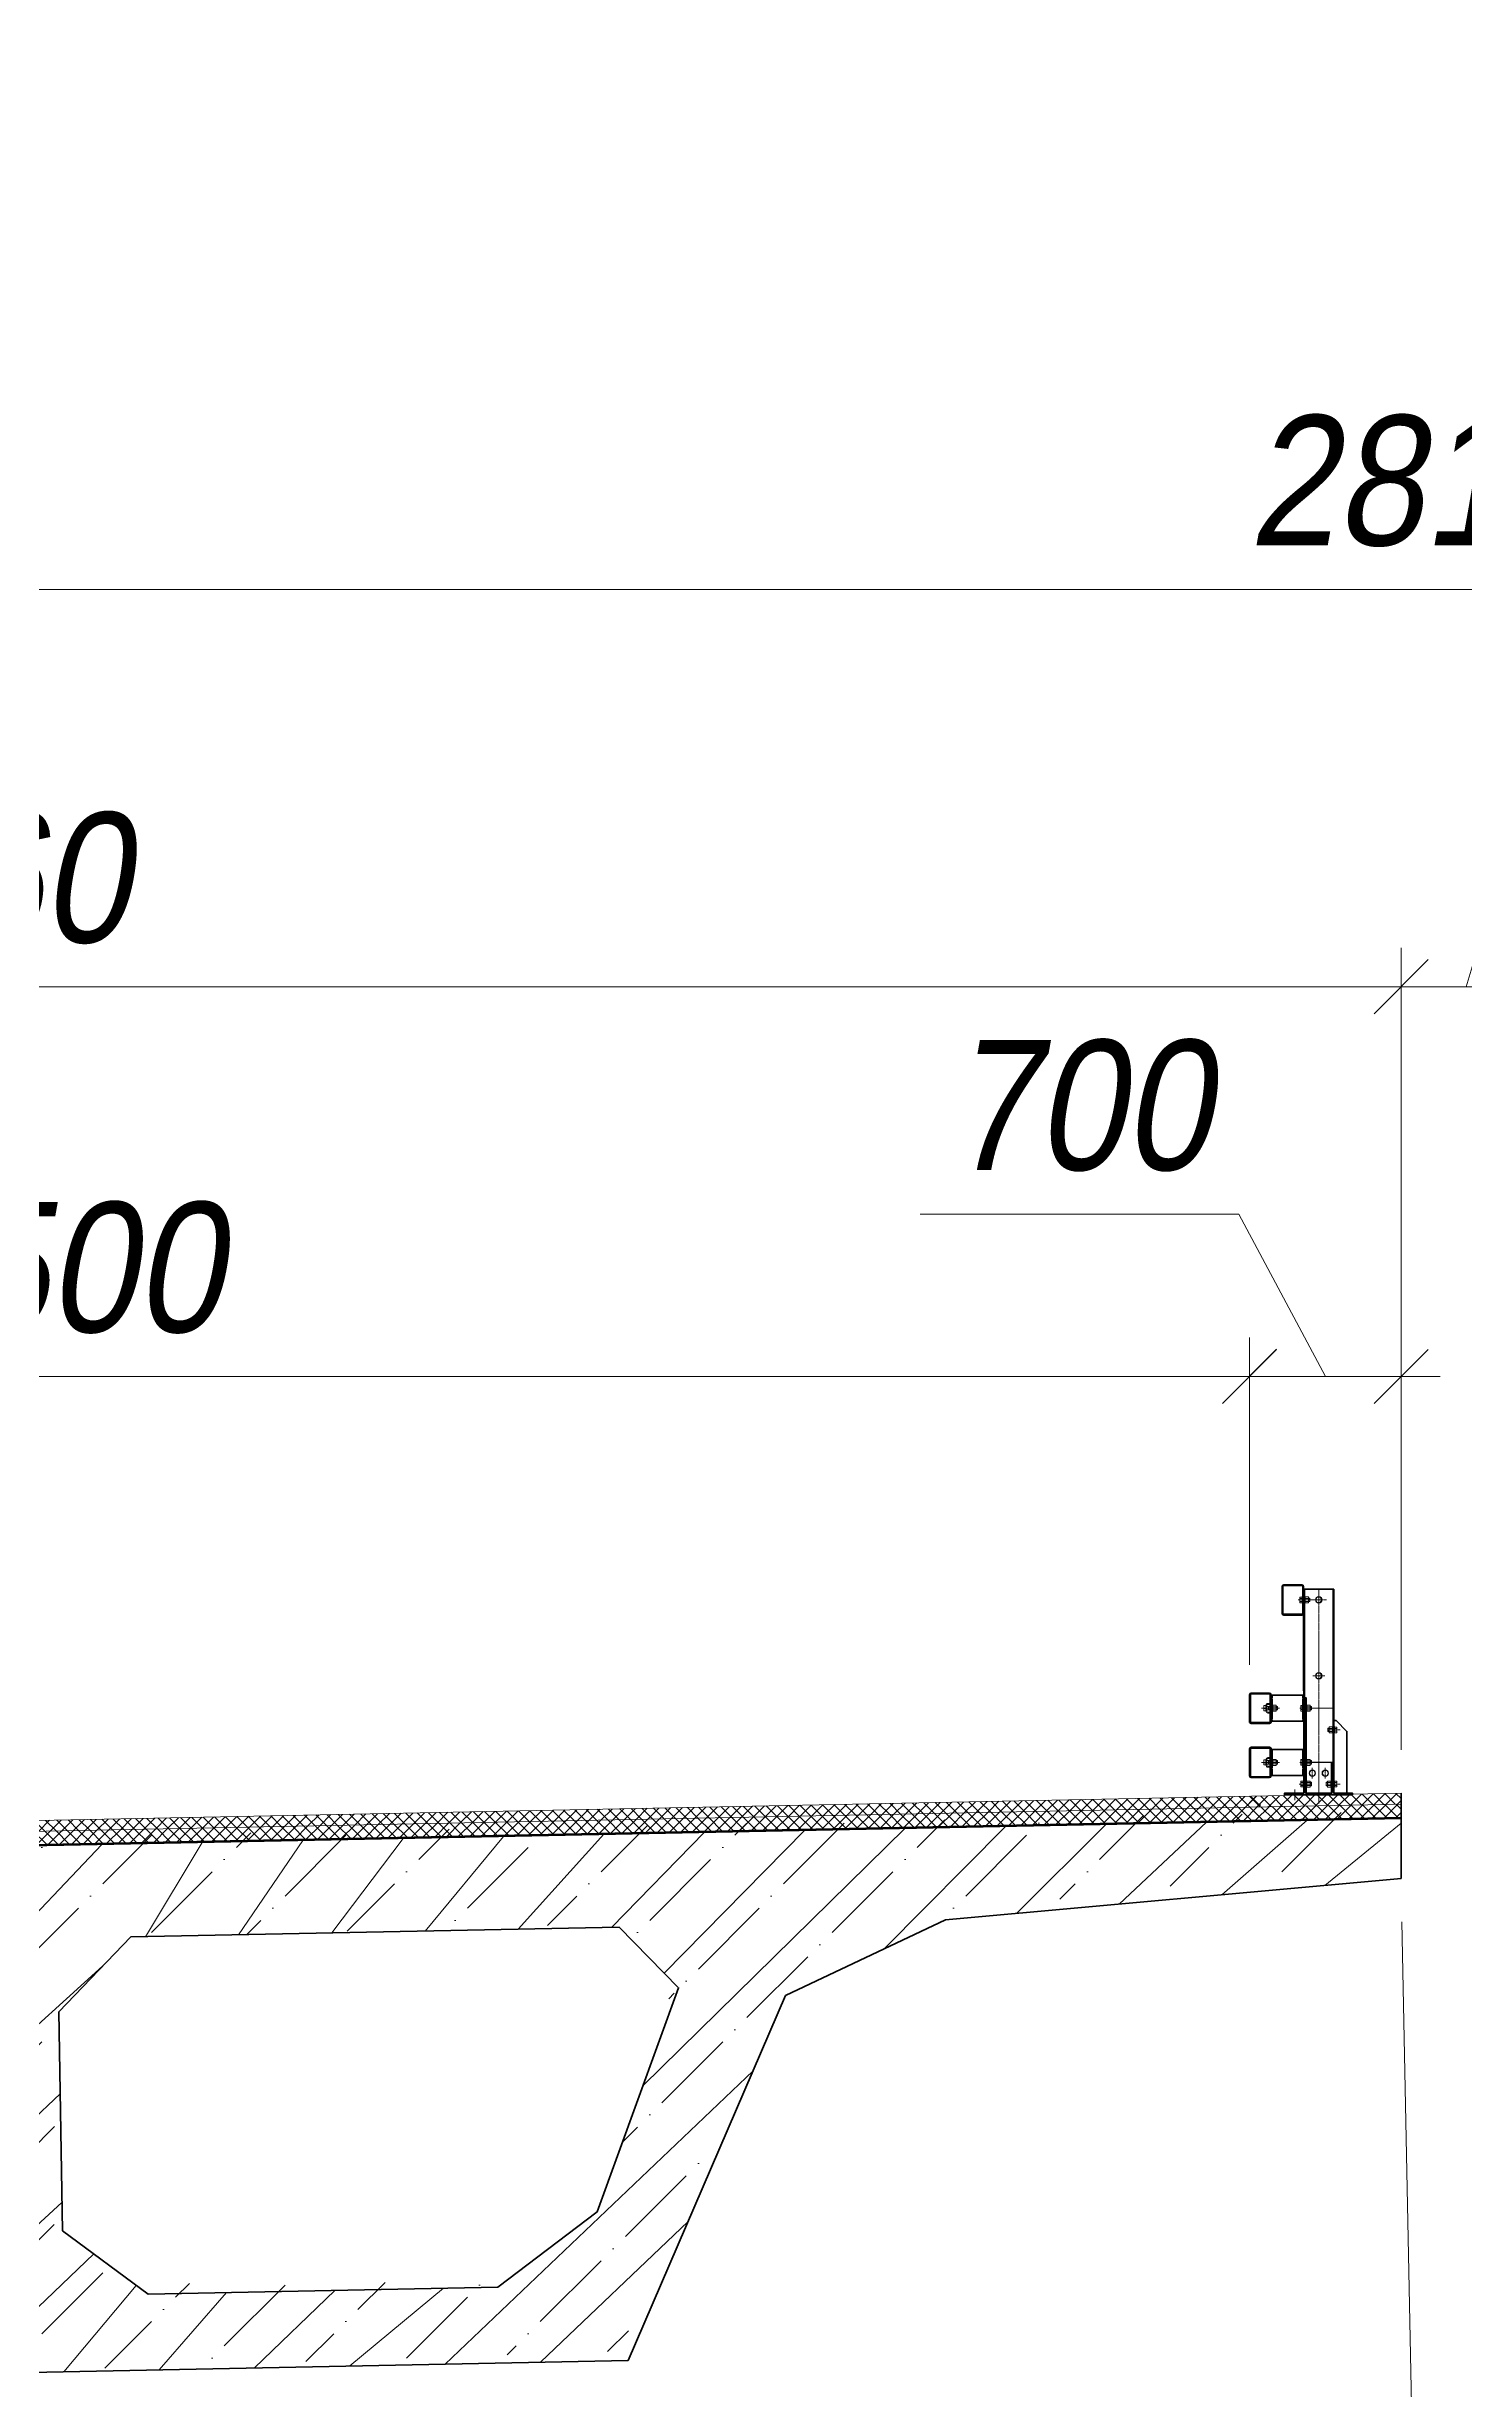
# Model space of a CAD drawing. Header units: millimetres. Extents: x 1864 to 10174863, y -4887456 to 5366151.
# Drawn here: x 9286587 to 9293131, y 374473 to 385284 of the extents above; entities that cross this region are included whole.
import ezdxf
from ezdxf.enums import TextEntityAlignment as Align

# ---------------------------------------------------------------- set-up
doc = ezdxf.new("R2018")
doc.units = ezdxf.units.MM
for name, pattern in [('DASHED', [7, 5, -2, 0]), ('HIDDEN2', [4.762499999999999, 3.175, -1.5875]), ('JIS_08_11', [12.799999999999999, 11, -0.6, 0.6, -0.6])]:
    doc.linetypes.add(name, pattern=pattern)
for name, color, linetype, lineweight in [('!OIS-M-bolt', 150, 'Continuous', 20), ('!OIS-M-kontur', 40, 'Continuous', 40), ('!OIS-M-nevidim', 210, 'HIDDEN2', 25), ('!OIS-M-osi', 100, 'JIS_08_11', 20), ('!OIS-M-tonk', 160, 'Continuous', 30), ('S-BETN', 2, 'Continuous', 40), ('S-DRGO', 21, 'Continuous', 20), ('S-SECT-PATT', 105, 'Continuous', 15), ('S-VOTV-NVEL', 1, 'DASHED', 20), ('T-DIMS', 3, 'Continuous', 30), ('T-SECT', 6, 'Continuous', 30), ('Штриховка', 2, 'Continuous', 5)]:
    doc.layers.add(name, color=color, linetype=linetype, lineweight=lineweight)
doc.styles.get("Standard").update_dxf_attribs({"font": 'arial.ttf'})
doc.styles.add('TM', font='mipgost.shx', dxfattribs={"width": 0.9, "oblique": 10})
doc.dimstyles.new('TM', dxfattribs={"dimscale": 0, "dimtxt": 3, "dimasz": 1.25, "dimexe": 0.9, "dimexo": 1, "dimgap": 1, "dimtad": 1, "dimdec": 0, "dimdsep": 46, "dimtxsty": 'TM', "dimblk1": 'OBLIQUE', "dimblk2": 'OBLIQUE', "dimsah": 1, "dimcen": 3, "dimdle": 0.9, "dimclrt": 7, "dimadec": 0, "dimazin": 0, "dimtfac": 1, "dimtdec": 0, "dimtmove": 1, "dimatfit": 2, "dimldrblk": 'NONE', "dimfxl": 1, "dimtfill": 1, "dimtolj": 1, "dimlwd": 15, "dimlwe": 15, "dimarcsym": 0})
pattern_1 = [(135, (9366934.638311371, 397877.9582983251), (26.51650429449553, 26.51650429449553), []), (45.00000000000001, (9366934.638311371, 397877.9582983251), (26.51650429449553, -26.51650429449553), [])]

# ---------------------------------------------------------------- blocks, each defined once
blk = doc.blocks.new('tu5262_010_M16_BW_P')
at = {"color": 0, "linetype": 'ByBlock', "lineweight": -2}
blk.add_lwpolyline([(6.928203230275503, -12), (13.85640646055102, -3.4e-15), (6.928203230275514, 11.99999999999999), (-6.928203230275497, 12), (-13.85640646055102, 1.74e-14), (-6.928203230275527, -11.99999999999999)], close=True, dxfattribs=at)
blk.add_circle((0, 0), 15, dxfattribs=at)
blk = doc.blocks.new('tu5262_010_M16_NW_S')
at = {"layer": '!OIS-M-nevidim'}
for p, q in [((17.79999999999995, 5.999999999999999), (24, 5.999999999999997)), ((17.79999999999995, -6), (24, -6.000000000000001))]:
    blk.add_line(p, q, dxfattribs=at)
at = {"color": 0, "linetype": 'ByBlock', "lineweight": -2, "ltscale": 0.2}
for p, q in [((3, 6.928203230275506), (17.8, 6.928203230275503)), ((2.999999999999999, -6.928203230275506), (17.8, -6.928203230275508))]:
    blk.add_line(p, q, dxfattribs=at)
for points in [[(9e-16, 15), (3, 15), (2.999999999999999, -15), (-9e-16, -15)], [(3, 13.85640646055102), (17.8, 13.85640646055101), (17.8, -13.85640646055101), (2.999999999999999, -13.85640646055102)], [(17.79999999999995, 7.999999999999999), (24, 7.999999999999997), (24, -8.000000000000002), (17.79999999999995, -8.000000000000002)]]:
    blk.add_lwpolyline(points, dxfattribs=at)
blk = doc.blocks.new('tu5262_010_M16_BW_S')
at = {"color": 0, "linetype": 'ByBlock', "lineweight": -2}
for p, q in [((-2.999999999999998, 6.54999999999999), (-13, 6.549999999999807)), ((-3.000000000000001, -6.550000000000003), (-13, -6.550000000000181))]:
    blk.add_line(p, q, dxfattribs=at)
for points in [[(-2.999999999999996, 13.1), (-12.99999999999999, 13.09999999999982), (-13, -13.10000000000017), (-3.000000000000003, -13.1)], [(9e-16, 15), (-2.999999999999999, 15), (-3, -15), (-9e-16, -15)]]:
    blk.add_lwpolyline(points, dxfattribs=at)
blk = doc.blocks.new('tu5262_010_СК')
at = {"layer": '!OIS-M-bolt'}
for p, q in [((-6e-16, 5.999999999998328), (12.5, 5.999999999994737)), ((12.49999999999727, -8.000000000005262), (12.5, 7.999999999994737)), ((-7e-16, -6.000000000001672), (12.49999999999727, -6.000000000005263))]:
    blk.add_line(p, q, dxfattribs=at)
at = {"layer": '!OIS-M-bolt', "flags": 128}
for points in [[(-4e-16, 8.000000000000039), (20.49999999999888, 7.999999999998453)], [(24.4999999999991, 12), (34.50000000000091, 12), (34.50000000000091, -12), (24.49999999999818, -12)], [(20.49999999999836, -8.000000000001545), (4e-16, -7.999999999999959)]]:
    blk.add_lwpolyline(points, dxfattribs=at)
blk.add_lwpolyline([(6.499999999997256, -17.99999999999789), (6.499999999997256, -21.99999999999789), (15.4999999999982, -21.99999999999789, 0.4142135623730857), (24.4999999999982, -12.99999999999819), (24.49999999999905, 12.99999999999819, 0.4142135623731045), (15.49999999999904, 21.99999999999848), (6.499999999999983, 21.99999999999847), (6.499999999999983, 17.99999999999847), (15.49999999999904, 17.99999999999847, -0.4142135623731045), (20.49999999999904, 12.99999999999831), (20.4999999999982, -12.99999999999805, -0.4142135623730857), (15.49999999999819, -17.99999999999789)], format="xyb", close=True, dxfattribs=at)
at = {"layer": '!OIS-M-osi'}
blk.add_line((44.5000000000009, 0), (-37.99999999999908, 0), dxfattribs=at)
at = {"layer": '!OIS-M-tonk'}
blk.add_line((34.50000000000091, 0), (24.49999999999864, 3.233e-13), dxfattribs=at)
blk = doc.blocks.new('11МО-500кдж')
at = {"layer": '!OIS-M-nevidim'}
for p, q in [((75, 460), (75, 340)), ((215, 460), (215, 340)), ((75, 210), (75, 90)), ((215, 210), (215, 90))]:
    blk.add_line(p, q, dxfattribs=at)
at = {"layer": '!OIS-M-osi'}
for p, q in [((-35, 900), (96.00000000186265, 900)), ((-70, 400), (74, 400)), ((-70, 271.8854827484465), (-70, 328.114513259352)), ((-98.11451271112313, 299.9999994435202), (-41.88548220018856, 299.9999994435202)), ((-30, 125), (-30, 75.00000000000001)), ((30, 125), (30, 75.00000000000001)), ((-98.11451271112313, 49.99999944352021), (-41.88548220018856, 49.99999944352021)), ((111, 25), (111, -25))]:
    blk.add_line(p, q, dxfattribs=at)
for points in [[(0, 950), (0, -39.50989323192334)], [(27.00000000093132, 550), (-27.00000000093132, 550)], [(88.00000000186265, 400), (34, 400)], [(88.00000000186265, 150), (34, 150)], [(91.00000000186265, 49.99999944353475), (34, 49.99999944353475)]]:
    blk.add_lwpolyline(points, dxfattribs=at)
at = {"layer": '!OIS-M-tonk'}
blk.add_lwpolyline([(-58, 150), (58, 150)], dxfattribs=at)
for p, q in [((70, 950), (-70, 950)), ((-70, 950), (-70, 8)), ((-66, 950), (-66, 13)), ((66, 950), (66, 8)), ((70, 8), (70, 950))]:
    blk.add_line(p, q)
for points in [[(162, 830), (78, 830, -0.4142135623730951), (70, 838), (70, 962, -0.4142135623730951), (78, 970), (162, 970, -0.4142135623730951), (170, 962), (170, 838, -0.4142135623730951)], [(166, 838, -0.4142135623730951), (162, 834), (78, 834, -0.4142135623730951), (74, 838), (74, 962, -0.4142135623730951), (78, 966), (162, 966, -0.4142135623730951), (166, 962)], [(228, 330), (312, 330, 0.4142135623730951), (320, 338), (320, 462, 0.4142135623730951), (312, 470), (228, 470, 0.4142135623730951), (220, 462), (220, 338, 0.4142135623730951)], [(316, 338, -0.4142135623730951), (312, 334), (228, 334, -0.4142135623730951), (224, 338), (224, 462, -0.4142135623730951), (228, 466), (312, 466, -0.4142135623730951), (316, 462)], [(312, 80), (228, 80, -0.4142135623730951), (220, 88), (220, 212, -0.4142135623730951), (228, 220), (312, 220, -0.4142135623730951), (320, 212), (320, 88, -0.4142135623730951)], [(312, 84), (228, 84, -0.4142135623730951), (224, 88), (224, 212, -0.4142135623730951), (228, 216), (312, 216, -0.4142135623730951), (316, 212), (316, 88, -0.4142135623730951)]]:
    blk.add_lwpolyline(points, format="xyb", close=True)
for points in [[(158, 0), (63, 0, -0.4142135623730951), (58, 5), (58, 448), (66, 448), (66, 13, 0.4142135623730951), (71, 8), (158, 8), (158, 0)], [(-155, 0), (-63, 0, 0.4142135623730951), (-58, 5), (-58, 150), (-66, 150), (-66, 13, -0.4142135623730951), (-71, 8), (-155, 8), (-155, 0)]]:
    blk.add_lwpolyline(points, format="xyb")
for points in [[(70, 340), (220, 340), (220, 460), (70, 460)], [(70, 90), (220, 90), (220, 210), (70, 210)]]:
    blk.add_lwpolyline(points, close=True)
for points in [[(-130, 8), (-130, 293), (-80, 343), (-80, 343), (-70, 343), (-70, 8), (-130, 8)], [(-58, 8), (-58, 0), (58, 0), (58, 8), (-58, 8), (-58, 0)]]:
    blk.add_lwpolyline(points)
at = {"layer": '!OIS-M-bolt', "extrusion": (0, 0, -1), "zscale": -0.9999999999999998}
for p in [(0, 900), (0, 550), (30, 100), (-30, 100)]:
    blk.add_blockref('tu5262_010_M16_BW_P', p, dxfattribs=at)
at = {"layer": '!OIS-M-bolt', "extrusion": (0, 0, -1), "xscale": -1, "zscale": -1, "rotation": 180}
for name, p in [('tu5262_010_M16_NW_S', (-66, 900)), ('tu5262_010_M16_BW_S', (-74, 900)), ('tu5262_010_M16_NW_S', (-58, 400)), ('tu5262_010_M16_BW_S', (-70, 400)), ('tu5262_010_M16_NW_S', (-215, 400)), ('tu5262_010_M16_NW_S', (-58, 150)), ('tu5262_010_M16_BW_S', (-70, 150)), ('tu5262_010_M16_NW_S', (-215, 150)), ('tu5262_010_M16_NW_S', (-58, 49.99999944353475)), ('tu5262_010_M16_BW_S', (-70, 49.99999944353475))]:
    blk.add_blockref(name, p, dxfattribs=at)
at = {"layer": '!OIS-M-bolt', "color": 0, "linetype": 'ByBlock', "extrusion": (0, 0, -1), "xscale": -1, "zscale": -1}
for p in [(-219.9999999976717, 400), (-219.9999999976717, 150)]:
    blk.add_blockref('tu5262_010_СК', p, dxfattribs=at)
at = {"layer": '!OIS-M-bolt', "extrusion": (0, 0, -1), "zscale": -1, "rotation": 180}
for name, p in [('tu5262_010_M16_BW_S', (70, 299.9999980038847)), ('tu5262_010_M16_NW_S', (66, 299.9999994435348)), ('tu5262_010_M16_BW_S', (70, 49.99999944353475)), ('tu5262_010_M16_NW_S', (58, 49.99999944353475))]:
    blk.add_blockref(name, p, dxfattribs=at)
blk = doc.blocks.new('_OBLIQUE')
at = {"color": 0, "linetype": 'ByBlock', "lineweight": -2}
blk.add_line((0.5000000000000001, 0.4999999999999999), (-0.5000000000000001, -0.4999999999999999), dxfattribs=at)
blk = doc.blocks.new('*D1042')
at = {"layer": 'Defpoints', "color": 0, "transparency": 16777216}
for p in [(9292140.047488198, 379147.4450267549), (9292140.047488198, 377615.5708079334), (9280640.032227501, 377358.4452552195)]:
    blk.add_point(p, dxfattribs=at)
at = {"layer": 'T-DIMS', "color": 0, "lineweight": 15, "transparency": 16777216}
for p, q in [((9280640.032227501, 377558.4452552195), (9280640.032227501, 379327.4450267549)), ((9292140.047488198, 377815.5708079334), (9292140.047488198, 379327.4450267549))]:
    blk.add_line(p, q, dxfattribs=at)
at = {"layer": 'T-DIMS', "color": 0, "linetype": 'Continuous', "lineweight": 15, "transparency": 16777216}
blk.add_line((9280460.032227501, 379147.4450267549), (9292320.047488198, 379147.4450267549), dxfattribs=at)
at = {"layer": 'T-DIMS', "color": 0, "lineweight": 15, "transparency": 16777216, "xscale": 250, "yscale": 250, "zscale": 250, "rotation": 180}
blk.add_blockref('_OBLIQUE', (9280640.032227501, 379147.4450267549), dxfattribs=at)
at = {"layer": 'T-DIMS', "color": 0, "lineweight": 15, "transparency": 16777216, "xscale": 250, "yscale": 250, "zscale": 250}
blk.add_blockref('_OBLIQUE', (9292140.047488198, 379147.4450267549), dxfattribs=at)
at = {"layer": 'T-DIMS', "color": 7, "transparency": 16777216, "insert": (9286390.03985785, 379647.4450267549), "char_height": 600, "attachment_point": 5, "style": 'TM', "bg_fill": 3, "box_fill_scale": 1.1, "bg_fill_color": 256, "bg_fill_true_color": 13158600, "bg_fill_transparency": 0}
blk.add_mtext('\\A1;11500', dxfattribs=at)
blk = doc.blocks.new('_None')
blk = doc.blocks.new('*D689')
at = {"layer": 'Defpoints', "color": 0, "transparency": 16777216}
for p in [(9292840.167440161, 379146.4452266689), (9292140.047488198, 377615.5708073374), (9292840.167440161, 377223.1763414736)]:
    blk.add_point(p, dxfattribs=at)
at = {"layer": 'T-DIMS', "color": 0, "linetype": 'Continuous', "lineweight": 15, "transparency": 16777216}
for p, q in [((9292090.047488198, 379896.0358217355), (9290619.579871202, 379896.0358217355)), ((9292490.10746418, 379146.4452266689), (9292090.047488198, 379896.0358217355)), ((9291960.047488198, 379146.4452266689), (9293020.167440161, 379146.4452266689))]:
    blk.add_line(p, q, dxfattribs=at)
at = {"layer": 'T-DIMS', "color": 0, "lineweight": 15, "transparency": 16777216}
for p, q in [((9292140.047488198, 377815.5708073374), (9292140.047488198, 379326.4452266689)), ((9292840.167440161, 377423.1763414736), (9292840.167440161, 379326.4452266689))]:
    blk.add_line(p, q, dxfattribs=at)
at = {"layer": 'T-DIMS', "color": 0, "lineweight": 15, "transparency": 16777216, "xscale": 250, "yscale": 250, "zscale": 250, "rotation": 180}
blk.add_blockref('_OBLIQUE', (9292140.047488198, 379146.4452266689), dxfattribs=at)
at = {"layer": 'T-DIMS', "color": 0, "lineweight": 15, "transparency": 16777216, "xscale": 250, "yscale": 250, "zscale": 250}
blk.add_blockref('_OBLIQUE', (9292840.167440161, 379146.4452266689), dxfattribs=at)
at = {"layer": 'T-DIMS', "color": 7, "transparency": 16777216, "insert": (9291354.813679699, 380396.0358217355), "char_height": 600, "attachment_point": 5, "style": 'TM', "bg_fill": 3, "box_fill_scale": 1.1, "bg_fill_color": 256, "bg_fill_true_color": 13158600, "bg_fill_transparency": 0}
blk.add_mtext('\\A1;700', dxfattribs=at)
blk = doc.blocks.new('*D690')
at = {"layer": 'Defpoints', "color": 0, "transparency": 16777216}
for p in [(9279080.030007824, 380946.0358217355), (9292840.167440161, 377290.3839896913), (9279080.030007824, 377105.1735928651)]:
    blk.add_point(p, dxfattribs=at)
at = {"layer": 'T-DIMS', "color": 0, "lineweight": 15, "transparency": 16777216}
for p, q in [((9279080.030007824, 377305.1735928651), (9279080.030007824, 381126.0358217355)), ((9292840.167440161, 377490.3839896913), (9292840.167440161, 381126.0358217355))]:
    blk.add_line(p, q, dxfattribs=at)
at = {"layer": 'T-DIMS', "color": 0, "linetype": 'Continuous', "lineweight": 15, "transparency": 16777216}
blk.add_line((9293020.167440161, 380946.0358217355), (9278900.030007824, 380946.0358217355), dxfattribs=at)
at = {"layer": 'T-DIMS', "color": 0, "lineweight": 15, "transparency": 16777216, "xscale": 250, "yscale": 250, "zscale": 250, "rotation": 180}
blk.add_blockref('_OBLIQUE', (9279080.030007824, 380946.0358217355), dxfattribs=at)
at = {"layer": 'T-DIMS', "color": 0, "lineweight": 15, "transparency": 16777216, "xscale": 250, "yscale": 250, "zscale": 250}
blk.add_blockref('_OBLIQUE', (9292840.167440161, 380946.0358217355), dxfattribs=at)
at = {"layer": 'T-DIMS', "color": 7, "transparency": 16777216, "insert": (9285960.098723993, 381446.0358217355), "char_height": 600, "attachment_point": 5, "style": 'TM', "bg_fill": 3, "box_fill_scale": 1.1, "bg_fill_color": 256, "bg_fill_true_color": 13158600, "bg_fill_transparency": 0}
blk.add_mtext('\\A1;13760', dxfattribs=at)
blk = doc.blocks.new('*D691')
at = {"layer": 'Defpoints', "color": 0, "transparency": 16777216}
for p in [(9289271.64723252, 374605.296790063), (9283772.347043738, 374495.3107824918), (9283831.499497866, 371537.6881780571)]:
    blk.add_point(p, dxfattribs=at)
at = {"layer": 'T-DIMS', "color": 0, "lineweight": 15, "transparency": 16777216}
for p, q in [((9289275.646432897, 374405.3367780697), (9289334.398966989, 371467.7101748344)), ((9283776.346244115, 374295.3507704985), (9283835.098778207, 371357.7241672631))]:
    blk.add_line(p, q, dxfattribs=at)
at = {"layer": 'T-DIMS', "color": 0, "linetype": 'Continuous', "lineweight": 15, "transparency": 16777216}
blk.add_line((9289510.763697442, 371651.2734659684), (9283651.535487073, 371534.088897717), dxfattribs=at)
at = {"layer": 'T-DIMS', "color": 0, "lineweight": 15, "transparency": 16777216, "xscale": 250, "yscale": 250, "zscale": 250}
for p, rotation in [((9289330.799686648, 371647.6741856283), 1.145762877704914), ((9283831.499497866, 371537.6881780571), 181.1457628777049)]:
    blk.add_blockref('_OBLIQUE', p, dxfattribs=dict(at, rotation=rotation))
at = {"layer": 'T-DIMS', "color": 7, "transparency": 16777216, "insert": (9286571.151591314, 372092.5812118258), "char_height": 600, "attachment_point": 5, "rotation": 1.145762877704919, "style": 'TM', "bg_fill": 3, "box_fill_scale": 1.1, "bg_fill_color": 256, "bg_fill_true_color": 13158600, "bg_fill_transparency": 0}
blk.add_mtext('\\A1;5500', dxfattribs=at)
blk = doc.blocks.new('*D701')
at = {"layer": 'Defpoints', "color": 0, "transparency": 16777216}
for p in [(9292840.047488196, 376830.1419931646), (9289271.647232518, 374605.296790063), (9292942.252202537, 371719.903228126)]:
    blk.add_point(p, dxfattribs=at)
at = {"layer": 'T-DIMS', "color": 0, "lineweight": 15, "transparency": 16777216}
for p, q in [((9292844.046686051, 376630.1819811208), (9292945.851480607, 371539.9392172867)), ((9289275.646430373, 374405.3367780193), (9289334.398926705, 371467.7102092891))]:
    blk.add_line(p, q, dxfattribs=at)
at = {"layer": 'T-DIMS', "color": 0, "linetype": 'Continuous', "lineweight": 15, "transparency": 16777216}
blk.add_line((9289150.835637795, 371644.0749420584), (9293122.216213375, 371723.502506196), dxfattribs=at)
at = {"layer": 'T-DIMS', "color": 0, "lineweight": 15, "transparency": 16777216, "xscale": 250, "yscale": 250, "zscale": 250}
for p, rotation in [((9292942.252202537, 371719.903228126), 1.145762154975978), ((9289330.799648635, 371647.6742201284), 181.145762154976)]:
    blk.add_blockref('_OBLIQUE', p, dxfattribs=dict(at, rotation=rotation))
at = {"layer": 'T-DIMS', "color": 7, "transparency": 16777216, "insert": (9291126.527930945, 372183.6887542364), "char_height": 600, "attachment_point": 5, "rotation": 1.1457621549759773, "style": 'TM', "bg_fill": 3, "box_fill_scale": 1.1, "bg_fill_color": 256, "bg_fill_true_color": 13158600, "bg_fill_transparency": 0}
blk.add_mtext('\\A1;3610', dxfattribs=at)
blk = doc.blocks.new('*D710')
at = {"layer": 'Defpoints', "color": 0, "transparency": 16777216}
for p in [(9293440.047488198, 380946.0358217355), (9292840.047488198, 380700.6474682089), (9293440.047488198, 380700.6474682089)]:
    blk.add_point(p, dxfattribs=at)
at = {"layer": 'T-DIMS', "color": 0, "linetype": 'Continuous', "lineweight": 15, "transparency": 16777216}
for p, q in [((9293140.047488198, 380946.0358217355), (9293374.047488198, 381726.0358217355)), ((9293374.047488198, 381726.0358217355), (9294844.515105193, 381726.0358217355)), ((9292660.047488198, 380946.0358217355), (9293620.047488198, 380946.0358217355))]:
    blk.add_line(p, q, dxfattribs=at)
at = {"layer": 'T-DIMS', "color": 0, "lineweight": 15, "transparency": 16777216}
for p, q in [((9292840.047488198, 380900.6474682089), (9292840.047488198, 381126.0358217355)), ((9293440.047488198, 380900.6474682089), (9293440.047488198, 381126.0358217355))]:
    blk.add_line(p, q, dxfattribs=at)
at = {"layer": 'T-DIMS', "color": 0, "lineweight": 15, "transparency": 16777216, "xscale": 250, "yscale": 250, "zscale": 250, "rotation": 180}
blk.add_blockref('_OBLIQUE', (9292840.047488198, 380946.0358217355), dxfattribs=at)
at = {"layer": 'T-DIMS', "color": 0, "lineweight": 15, "transparency": 16777216, "xscale": 250, "yscale": 250, "zscale": 250}
blk.add_blockref('_OBLIQUE', (9293440.047488198, 380946.0358217355), dxfattribs=at)
at = {"layer": 'T-DIMS', "color": 7, "transparency": 16777216, "insert": (9294109.281296697, 382226.0358217355), "char_height": 600, "attachment_point": 5, "style": 'TM', "bg_fill": 3, "box_fill_scale": 1.1, "bg_fill_color": 256, "bg_fill_true_color": 13158600, "bg_fill_transparency": 0}
blk.add_mtext('\\A1;600', dxfattribs=at)
blk = doc.blocks.new('*D711')
at = {"layer": 'Defpoints', "color": 0, "transparency": 16777216}
for p in [(9307200.047488198, 382779.3373043533), (9307200.047488198, 377409.425927877), (9279080.047488198, 377155.8647692795)]:
    blk.add_point(p, dxfattribs=at)
at = {"layer": 'T-DIMS', "color": 0, "lineweight": 15, "transparency": 16777216}
for p, q in [((9279080.047488198, 377355.8647692795), (9279080.047488198, 382959.3373043533)), ((9307200.047488198, 377609.425927877), (9307200.047488198, 382959.3373043533))]:
    blk.add_line(p, q, dxfattribs=at)
at = {"layer": 'T-DIMS', "color": 0, "linetype": 'Continuous', "lineweight": 15, "transparency": 16777216}
blk.add_line((9278900.047488198, 382779.3373043533), (9307380.047488198, 382779.3373043533), dxfattribs=at)
at = {"layer": 'T-DIMS', "color": 0, "lineweight": 15, "transparency": 16777216, "xscale": 250, "yscale": 250, "zscale": 250, "rotation": 180}
blk.add_blockref('_OBLIQUE', (9279080.047488198, 382779.3373043533), dxfattribs=at)
at = {"layer": 'T-DIMS', "color": 0, "lineweight": 15, "transparency": 16777216, "xscale": 250, "yscale": 250, "zscale": 250}
blk.add_blockref('_OBLIQUE', (9307200.047488198, 382779.3373043533), dxfattribs=at)
at = {"layer": 'T-DIMS', "color": 7, "transparency": 16777216, "insert": (9293140.047488198, 383279.3373043533), "char_height": 600, "attachment_point": 5, "style": 'TM', "bg_fill": 3, "box_fill_scale": 1.1, "bg_fill_color": 256, "bg_fill_true_color": 13158600, "bg_fill_transparency": 0}
blk.add_mtext('\\A1;28120', dxfattribs=at)
blk = doc.blocks.new('Вид с масштабом')
at = {"layer": 'T-SECT', "lineweight": 60, "ltscale": 100, "oblique": 10, "width": 1.1, "flags": 104}
blk.add_attdef('ВИД', text='', height=5, dxfattribs=at).set_placement((44.51349068049297, 14.75833333333334), align=Align.BOTTOM_RIGHT)
at = {"layer": 'T-SECT', "lineweight": 60, "ltscale": 100, "style": 'TM', "width": 1.1}
blk.add_attdef('СИМВОЛЫ', (0.3062414766761208, 0.2632536809184529), '', height=5, dxfattribs=at)
at = {"layer": 'T-SECT', "lineweight": 30, "oblique": 15, "width": 1.1, "flags": 106}
blk.add_attdef('комментарий', text='', height=3.5, dxfattribs=at).set_placement((0, -0.9958214849233684), align=Align.TOP_CENTER)

msp = doc.modelspace()

# ---------------------------------------------------------------- hatches: boundary and pattern name
at = {"layer": 'S-SECT-PATT', "ltscale": 20}
h = msp.add_hatch(dxfattribs=at)
h.set_pattern_fill('НЕМЕТАЛЛИЧЕСКИЕ МАТЕРИАЛЫ', color=256, scale=15, angle=180, pattern_type=2)
h.set_pattern_definition(pattern_1)
h.paths.add_polyline_path([(9292840.047488436, 377173.1639435287), (9292840.047488198, 377113.1519445177), (9279940.030007824, 376855.1515950556), (9279472.56478475, 376864.5008994933), (9279426.030007824, 376911.0356765385), (9279426.030007824, 376925.4435938593), (9279940.030007824, 376915.1635938283)])
h = msp.add_hatch(dxfattribs=at)
h.set_pattern_fill('НЕМЕТАЛЛИЧЕСКИЕ МАТЕРИАЛЫ', color=256, scale=15, angle=180, pattern_type=2)
h.set_pattern_definition(pattern_1)
edge = h.paths.add_edge_path()
edge.add_line((9280590.040004715, 376978.173792779), (9280590.040004715, 376928.1637938019))
edge.add_line((9292190.040004715, 377210.173792779), (9280590.040004715, 376978.173792779))
edge.add_line((9292190.040004715, 377210.173792779), (9292190.040004715, 377160.1637938019))
edge.add_line((9280590.040004715, 376928.1637937422), (9292190.040004715, 377160.1637937422))
h = msp.add_hatch(dxfattribs=at)
h.set_pattern_fill('НЕМЕТАЛЛИЧЕСКИЕ МАТЕРИАЛЫ', color=256, scale=15, angle=180, pattern_type=2)
h.set_pattern_definition([(135, (9366984.62831448, 397876.9584982391), (26.51650429449553, 26.51650429449553), []), (45.00000000000001, (9366984.62831448, 397876.9584982391), (26.51650429449553, -26.51650429449553), [])])
edge = h.paths.add_edge_path()
edge.add_line((9292140.050001606, 377159.1639936562), (9292840.047488198, 377173.1639434095))
edge.add_line((9292140.050001606, 377209.173992693), (9292140.050001606, 377159.1639937158))
edge.add_line((9292349.051531777, 377213.3540232774), (9292140.050001368, 377209.173992693))
edge.add_line((9292460.051509604, 377215.5740228291), (9292349.051532015, 377213.3540232774))
edge.add_line((9292518.051509604, 377215.5746059414), (9292460.051509604, 377215.5740228291))
edge.add_line((9292518.051497921, 377216.7340226169), (9292518.051509604, 377215.5746059414))
edge.add_line((9292519.80828403, 377216.7691583033), (9292518.051497921, 377216.7340225573))
edge.add_arc((9292523.051459298, 377220.5746561881), 4.999999997092994, 229.5612303241288, 270.0005764679659)
edge.add_line((9292840.047488198, 377223.1739424463), (9292523.051509604, 377215.5746561881))
edge.add_line((9292840.047488198, 377208.2852640744), (9292840.047488198, 377184.5795960422))

# ---------------------------------------------------------------- linework, layer by layer
at = {"layer": 'S-BETN', "ltscale": 166.6666666666667}
msp.add_line((9292840.047488198, 377107.1507446762), (9279940.030007824, 376849.1503951545), dxfattribs=at)
at = {"layer": 'S-BETN'}
for p, q in [((9292840.047488198, 376830.1419931646), (9290735.929467902, 376638.3402309414)), ((9289230.04058741, 376604.8346201177), (9286974.09706758, 376559.7157483693)), ((9290735.92946814, 376638.340231001), (9289997.683762535, 376288.8693539496)), ((9286974.097067341, 376559.7157482501), (9286641.747456536, 376214.287668645)), ((9286658.95657371, 375203.8318508263), (9286641.747456297, 376214.2876685854)), ((9287054.270997271, 374911.0192568894), (9286658.95657371, 375203.8318509455)), ((9287054.270997271, 374911.019256949), (9288669.868920073, 374943.3312164541)), ((9283772.347043738, 374495.3107824918), (9289271.647232518, 374605.296790063))]:
    msp.add_line(p, q, dxfattribs=at)
for points in [[(9289128.347128853, 375291.5956473346), (9289503.533768639, 376325.7650341984), (9289230.040587172, 376604.8346203562)], [(9289271.647232518, 374605.296790063), (9289997.683762535, 376288.8693539496)], [(9289128.347128615, 375291.5956471558), (9288669.868920311, 374943.3312165733)]]:
    msp.add_lwpolyline(points, dxfattribs=at)
at = {"layer": 'S-DRGO', "ltscale": 20, "flags": 128}
for points in [[(9279426.030007824, 376925.4435938593), (9279940.030007824, 376915.1635938283), (9292840.047488198, 377173.1639434095)], [(9292840.047488198, 377223.1739424463), (9279940.030007824, 376965.1735928651), (9279440.030007824, 376975.1735928651)]]:
    msp.add_lwpolyline(points, dxfattribs=at)
at = {"layer": 'S-VOTV-NVEL', "ltscale": 15, "const_width": 6, "flags": 128}
msp.add_lwpolyline([(9292840.047488198, 377110.1513446565), (9279940.030007824, 376852.1509950753), (9279471.297396407, 376861.5256473418), (9279423.030007824, 376909.7930358644), (9279423.030007824, 376975.1735928651)], dxfattribs=at)
at = {"layer": 'S-VOTV-NVEL', "linetype": 'ByBlock', "ltscale": 166.6666666666667, "flags": 128}
msp.add_lwpolyline([(9279426.030007824, 376975.1735928651), (9279420.030007824, 376975.1735928651), (9279420.030007824, 376908.5503951307), (9279470.030007824, 376858.5503951307), (9279940.030007824, 376849.1503951545), (9292840.047488198, 377107.1507446762)], dxfattribs=at)
at = {"layer": 'S-VOTV-NVEL', "linetype": 'ByBlock', "ltscale": 166.6666666666667}
msp.add_lwpolyline([(9279426.030007824, 376975.1735928651), (9279426.030007824, 376911.0356765385), (9279472.56478475, 376864.5008994933), (9279940.030007824, 376855.1515950556), (9292840.047488198, 377113.1519445773)], dxfattribs=at)

# ---------------------------------------------------------------- block references
at = {"layer": '!OIS-M-kontur', "ltscale": 3.333333333333333, "xscale": -1, "rotation": 0.0005760118411846094}
msp.add_blockref('11МО-500кдж', (9292460.051509604, 377215.5740228291), dxfattribs=at)

# ---------------------------------------------------------------- next in the draw order: dimensions: what is measured, and where the dimension line sits
at = {"layer": 'T-DIMS'}
dim = msp.add_linear_dim(base=(9292140.047488198, 379147.4450267549), p1=(9280640.032227501, 377358.4452552195), p2=(9292140.047488198, 377615.5708079334), dimstyle='TM', override={"dimscale": 0, "dimtix": 0, "dimtofl": 1, "dimtmove": 1, "dimatfit": 2}, dxfattribs=at)
dim.commit()
dim.dimension.update_dxf_attribs({"geometry": '*D1042', "text_midpoint": (9286390.03985785, 379647.4450267549)})
dim = msp.add_aligned_dim(p1=(9289271.647232518, 374605.296790063), p2=(9283772.347043738, 374495.3107824918), distance=2958.214069855778, dimstyle='TM', override={"dimscale": 0, "dimtix": 0, "dimtofl": 1, "dimtmove": 1, "dimatfit": 2}, dxfattribs=at)
dim.commit()
dim.dimension.update_dxf_attribs({"geometry": '*D691', "text_midpoint": (9286571.151591314, 372092.5812118258)})

# ---------------------------------------------------------------- next in the draw order: dimensions: what is measured, and where the dimension line sits
dim = msp.add_linear_dim(base=(9292840.167440161, 379146.4452266689), p1=(9292140.047488198, 377615.5708073374), p2=(9292840.167440161, 377223.1763414736), dimstyle='TM', override={"dimscale": 0, "dimtix": 0, "dimtofl": 1, "dimtmove": 1, "dimatfit": 2}, dxfattribs=at)
dim.commit()
dim.dimension.update_dxf_attribs({"geometry": '*D689', "text_midpoint": (9291890.047488198, 379896.0358217355), "dimtype": 128})
dim = msp.add_linear_dim(base=(9292942.252202537, 371719.903228126), p1=(9289271.647232518, 374605.296790063), p2=(9292840.047488198, 376830.1419931646), angle=1.145762154975982, dimstyle='TM', override={"dimscale": 0, "dimrnd": 10, "dimtix": 0, "dimtofl": 1, "dimtmove": 1, "dimatfit": 2}, dxfattribs=at)
dim.commit()
dim.dimension.update_dxf_attribs({"geometry": '*D701', "text_midpoint": (9291126.527930945, 372183.6887542364)})

# ---------------------------------------------------------------- next in the draw order: dimensions: what is measured, and where the dimension line sits
dim = msp.add_linear_dim(base=(9279080.030007824, 380946.0358217355), p1=(9292840.167440161, 377290.3839896913), p2=(9279080.030007824, 377105.1735928651), angle=180, dimstyle='TM', override={"dimscale": 0, "dimtix": 0, "dimtofl": 1, "dimtmove": 1, "dimatfit": 2}, dxfattribs=at)
dim.commit()
dim.dimension.update_dxf_attribs({"geometry": '*D690', "text_midpoint": (9285960.098723993, 381446.0358217355)})

# ---------------------------------------------------------------- next in the draw order: hatches: boundary and pattern name
at = {"layer": 'Штриховка', "ltscale": 166.6666666666667}
h = msp.add_hatch(dxfattribs=at)
h.set_pattern_fill('ANSI35', color=256, scale=50)
h.set_pattern_definition([(45, (-1407349007.365952, -504276545.8748919), (-224.5064030267288, 224.5064030267288), []), (45, (-1407348782.859452, -504276545.8748919), (-224.5064030267288, 224.5064030267288), [396.875, -79.375, 0, -79.375])])
h.paths.add_polyline_path([(9279080.030007824, 377105.1735929843), (9279100.030007824, 377125.1735929843), (9279420.030007824, 377125.1735929843), (9279440.030007824, 377105.1735929843), (9279440.030007824, 376975.1735929843), (9279420.030007824, 376975.1735929843), (9279420.030007824, 376908.5503952499), (9279470.030007824, 376858.5503952499), (9279940.030007824, 376849.1503952738), (9292840.132030234, 377107.15243566), (9292840.047488198, 376830.1419932838), (9290735.92946814, 376638.3402310606), (9289997.683762535, 376288.8693540688), (9289271.647232518, 374605.2967901822), (9283772.347043738, 374495.310782611), (9282952.592995152, 376235.5687598582), (9282245.306792483, 376530.7333711382), (9279280.030007824, 376605.9043998714), (9279100.030007824, 376589.9043998714), (9279080.030007824, 376609.9043998714)])
h.paths.add_polyline_path([(9286641.747456297, 376214.2876685258), (9286658.95657371, 375203.8318510648), (9287054.270997271, 374911.0192570682), (9288669.868920073, 374943.3312165733), (9289128.347128853, 375291.5956474539), (9289503.533768639, 376325.7650343176), (9289230.04058741, 376604.8346202369), (9286974.097067341, 376559.7157484885)], flags=16)
h.paths.add_polyline_path([(9285995.912002787, 376540.1520466204), (9283739.968482956, 376495.0331747528), (9283477.852329, 376205.2514015432), (9283888.091575608, 375186.7905319329), (9284360.128155217, 374857.136398315), (9285975.726078257, 374889.4483578797), (9286359.016555771, 375197.8330505486), (9286341.807438597, 376208.2888691421)], flags=16)

# ---------------------------------------------------------------- next in the draw order: linework, layer by layer
at = {"layer": 'S-BETN'}
msp.add_line((9292840.047488198, 376830.1419931646), (9292840.167440161, 377223.1763414736), dxfattribs=at)

# ---------------------------------------------------------------- next in the draw order: dimensions: what is measured, and where the dimension line sits
at = {"layer": 'T-DIMS'}
dim = msp.add_linear_dim(base=(9293440.047488198, 380946.0358217355), p1=(9292840.047488198, 380700.6474682089), p2=(9293440.047488198, 380700.6474682089), dimstyle='TM', override={"dimscale": 0, "dimtix": 0, "dimtofl": 1, "dimtmove": 1, "dimatfit": 2}, dxfattribs=at)
dim.commit()
dim.dimension.update_dxf_attribs({"geometry": '*D710', "text_midpoint": (9293574.047488198, 382226.0358217355)})

# ---------------------------------------------------------------- next in the draw order: dimensions: what is measured, and where the dimension line sits
dim = msp.add_linear_dim(base=(9307200.047488198, 382779.3373043533), p1=(9279080.047488198, 377155.8647692795), p2=(9307200.047488198, 377409.425927877), dimstyle='TM', override={"dimscale": 0, "dimtix": 0, "dimtofl": 1, "dimtmove": 1, "dimatfit": 2}, dxfattribs=at)
dim.commit()
dim.dimension.update_dxf_attribs({"geometry": '*D711', "text_midpoint": (9293140.047488198, 383279.3373043533)})

# ---------------------------------------------------------------- next in the draw order: block references
ref = msp.add_blockref('Вид с масштабом', (9291963.124272808, 381523.0182738896), dxfattribs=dict(xscale=200, yscale=200, zscale=200))
lines = msp.add_mtext('\\W1.1000;2-2 (1:200)', dxfattribs={"layer": 'T-SECT', "lineweight": 60, "ltscale": 100, "insert": (9300812.44054876, 385284.2087501084), "char_height": 2.5, "attachment_point": 1})
ref.add_attrib('ВИД', '', (9300812.44054876, 385284.2087501084)).embed_mtext(lines)
lines = msp.add_mtext('\\W1.1000;', dxfattribs={"layer": 'T-SECT', "insert": (9291963.124272808, 381323.8539767857), "char_height": 2.5, "attachment_point": 1})
ref.add_attrib('комментарий', '', (9291963.124272808, 381323.8539767857)).embed_mtext(lines)

doc.saveas('drawing.dxf')
